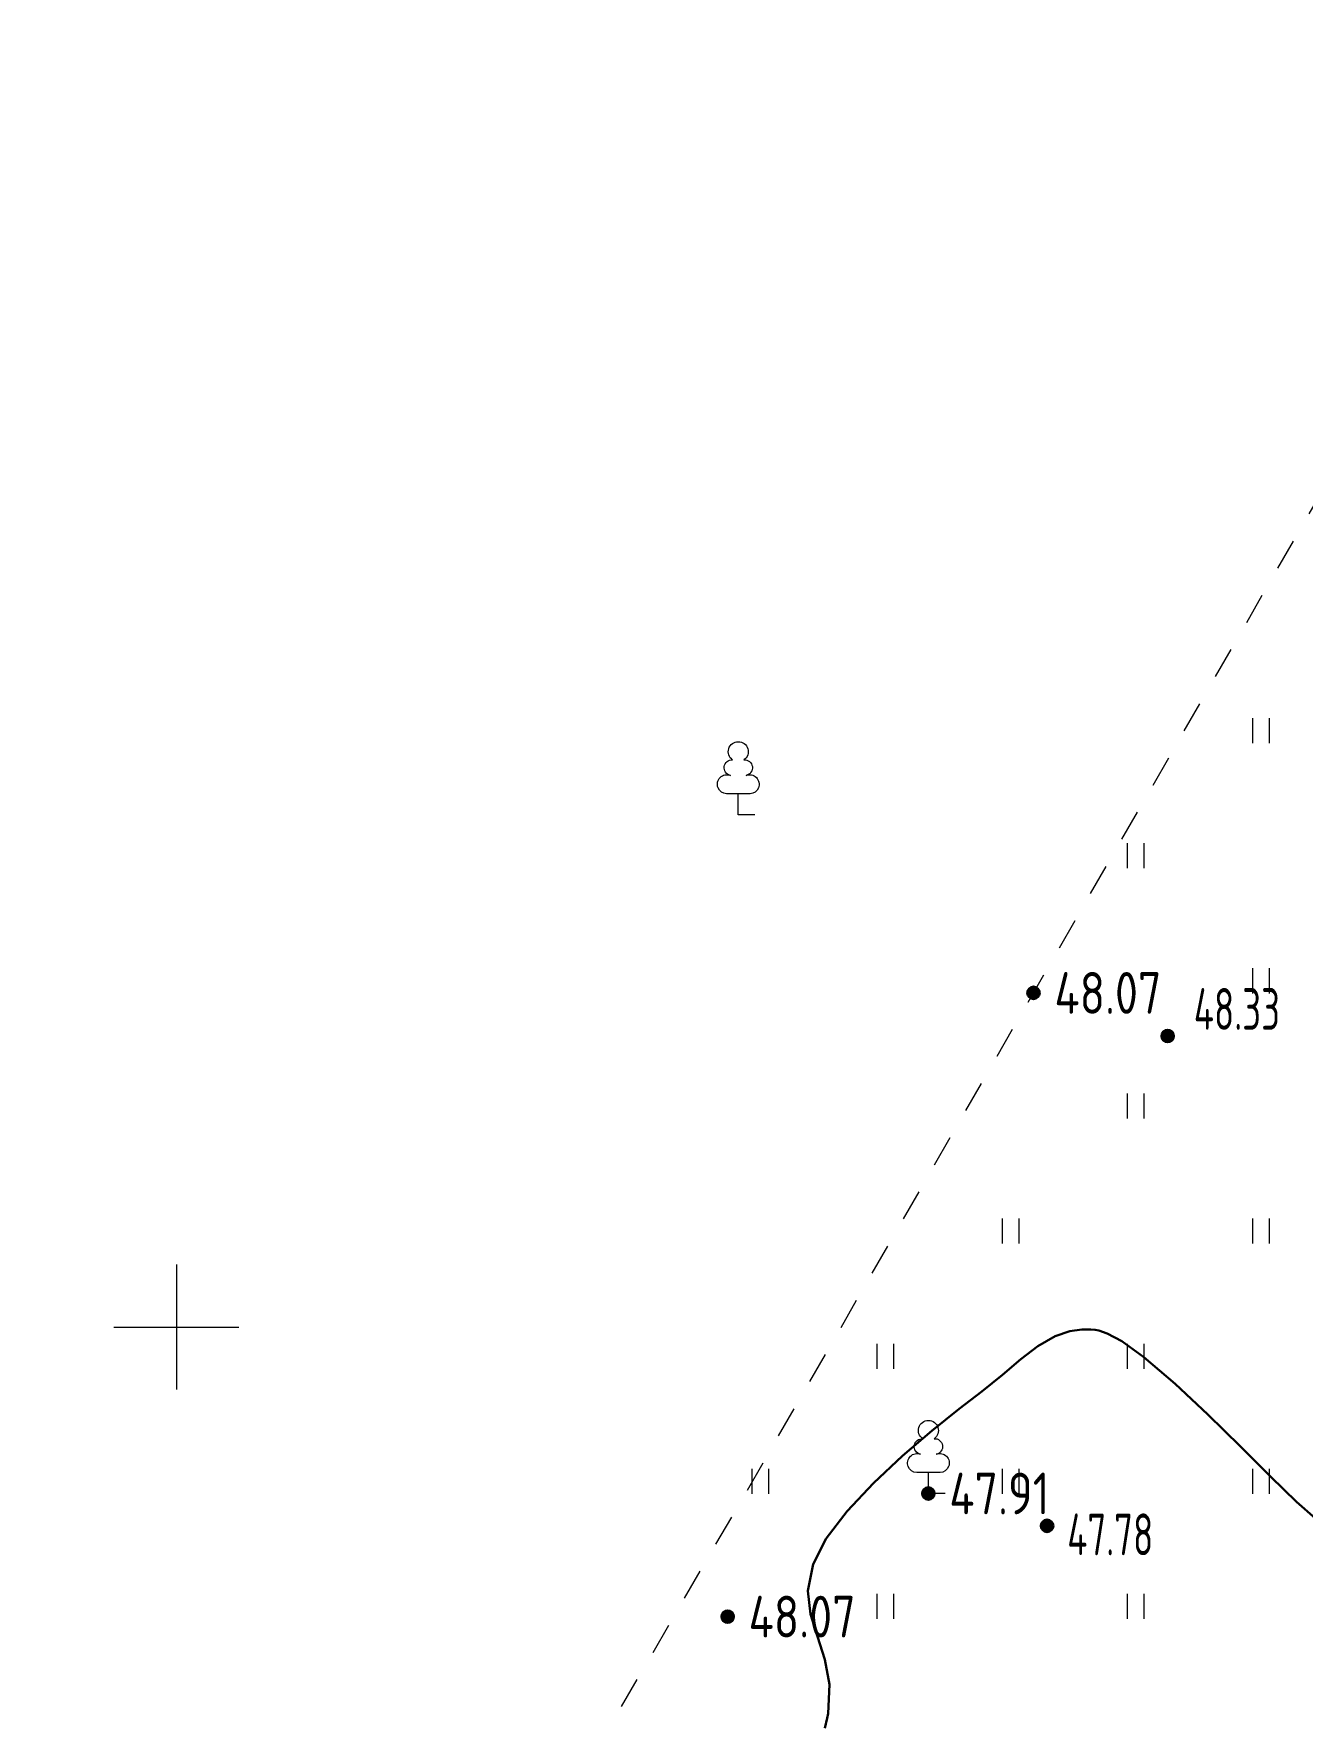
# Model space of a CAD drawing. Extents: x 1098675 to 1099684, y 381052 to 381453.
# Drawn here: x 1099146.58 to 1099176.99, y 381240.62 to 381281.01 of the extents above; entities that cross this region are included whole.
import ezdxf

# ---------------------------------------------------------------- set-up
doc = ezdxf.new("R2010")
doc.units = 0
doc.header["$MEASUREMENT"] = 0
doc.header["$PDMODE"] = 34
doc.header["$PDSIZE"] = -1
doc.linetypes.add('500_189_2', pattern=[3, 1.5, -1.5])
doc.layers.get('Defpoints').update_dxf_attribs({"color": 252, "linetype": 'CONTINUOUS'})
for name, color, linetype, lineweight in [('ГП_БЛАГОУСТРОЙСТВО_озеленение', 73, 'CONTINUOUS', 5), ('ГП_ТЕКСТ_размеры', 7, 'CONTINUOUS', 5), ('Съемка', 253, 'CONTINUOUS', 20)]:
    doc.layers.add(name, color=color, linetype=linetype, lineweight=lineweight)
doc.styles.add('TOPO_D431', font='GOST2304A.ttf')
doc.styles.add('ГОСТ', font='GOST2304A.ttf', dxfattribs={"height": 2.5})
doc.dimstyles.new('ISO-25', dxfattribs={"dimtxt": 1.5, "dimasz": 1.5, "dimexe": 1.25, "dimexo": 0, "dimtad": 1, "dimtxsty": 'TOPO_D431', "dimcen": 2.5, "dimazin": 0, "dimtfac": 1, "dimtmove": 0, "dimatfit": 3, "dimfxl": 1, "dimarcsym": 0})

# ---------------------------------------------------------------- blocks, each defined once
blk = doc.blocks.new('*D138')
at = {"layer": 'Defpoints', "color": 0, "linetype": 'Continuous', "lineweight": 60, "transparency": 16777216}
for p in [(1099225.198, 381294.533), (1099235.993, 381289.338), (1099170.317, 381180.507)]:
    blk.add_point(p, dxfattribs=at)
at = {"layer": 'ГП_ТЕКСТ_размеры', "color": 0, "linetype": 'Continuous', "lineweight": -2, "transparency": 16777216}
for p, q in [((1099225.198, 381294.533), (1099237.119, 381288.796)), ((1099181.761, 381176.663), (1099235.342, 381287.986)), ((1099170.317, 381180.507), (1099182.237, 381174.769))]:
    blk.add_line(p, q, dxfattribs=at)
at = {"layer": 'ГП_ТЕКСТ_размеры', "color": 0, "linetype": 'Continuous', "lineweight": 60, "transparency": 16777216}
for points in [[(1099235.117, 381288.095), (1099235.567, 381287.878), (1099235.993, 381289.338)], [(1099181.536, 381176.771), (1099181.987, 381176.554), (1099181.111, 381175.311)]]:
    blk.add_solid(points, dxfattribs=at)
at = {"layer": 'ГП_ТЕКСТ_размеры', "color": 0, "linetype": 'Continuous', "transparency": 16777216, "insert": (1099207.756, 381234.103), "char_height": 1.5, "attachment_point": 5, "rotation": 64.2981, "style": 'TOPO_D431'}
blk.add_mtext('126,55', dxfattribs=at)
blk = doc.blocks.new('*D195')
at = {"layer": 'Defpoints', "color": 0, "linetype": 'Continuous', "lineweight": 60, "transparency": 16777216}
for p in [(1099222.661, 381303.002), (1099161.626, 381172.542), (1099158.899, 381170.684), (1099158.183, 381169.199), (1099167.214, 381166.677)]:
    blk.add_point(p, dxfattribs=at)
at = {"layer": 'ГП_ТЕКСТ_размеры', "color": 0, "linetype": 'Continuous', "lineweight": -2, "transparency": 16777216}
blk.add_arc((1099158.899, 381170.684), 3.3, 0.5443, 37.9984, dxfattribs=at)
at = {"layer": 'ГП_ТЕКСТ_размеры', "color": 0, "linetype": 'Continuous', "lineweight": 60, "transparency": 16777216}
for points in [[(1099161.342, 381172.521), (1099161.656, 381172.91), (1099160.331, 381173.656)], [(1099162.442, 381170.66), (1099161.955, 381170.769), (1099161.871, 381169.251)]]:
    blk.add_solid(points, dxfattribs=at)
at = {"layer": 'ГП_ТЕКСТ_размеры', "color": 0, "linetype": 'Continuous', "lineweight": 30, "transparency": 16777216, "insert": (1099163.479, 381172.078), "char_height": 1.5, "attachment_point": 5, "rotation": 286.9261, "style": 'TOPO_D431'}
blk.add_mtext('90,00°', dxfattribs=at)
blk = doc.blocks.new('Съемка')
at = {"layer": 'Съемка', "linetype": 'Continuous', "lineweight": -2}
h = blk.add_hatch(color=8, dxfattribs=at)
h.dxf.hatch_style = 1
edge = h.paths.add_edge_path()
edge.add_arc((1099170.545, 381258.011), 0.15, 0, 360)
h = blk.add_hatch(color=8, dxfattribs=at)
h.dxf.hatch_style = 1
edge = h.paths.add_edge_path()
edge.add_arc((1099173.76, 381256.976), 0.15, 0, 360)
h = blk.add_hatch(color=8, dxfattribs=at)
h.dxf.hatch_style = 1
edge = h.paths.add_edge_path()
edge.add_arc((1099173.76, 381256.976), 0.15, 0, 360)
h = blk.add_hatch(color=8, dxfattribs=at)
h.dxf.hatch_style = 1
edge = h.paths.add_edge_path()
edge.add_arc((1099168.025, 381246.01), 0.15, 0, 360)
h = blk.add_hatch(color=8, dxfattribs=at)
h.dxf.hatch_style = 1
edge = h.paths.add_edge_path()
edge.add_arc((1099170.87, 381245.233), 0.15, 0, 360)
h = blk.add_hatch(color=8, dxfattribs=at)
h.dxf.hatch_style = 1
edge = h.paths.add_edge_path()
edge.add_arc((1099170.87, 381245.233), 0.15, 0, 360)
h = blk.add_hatch(color=8, dxfattribs=at)
h.dxf.hatch_style = 1
edge = h.paths.add_edge_path()
edge.add_arc((1099163.214, 381243.057), 0.15, 0, 360)
at = {"layer": 'Съемка', "color": 8, "linetype": '500_189_2', "ltscale": 0.5, "flags": 128}
blk.add_lwpolyline([(1099133.523, 381194.224), (1099163.643, 381246.014), (1099184.903, 381282.974), (1099200.658, 381312.814), (1099205.993, 381322.639), (1099197.616, 381357.65), (1099220.018, 381393.616), (1099240.176, 381427.353), (1099262.933, 381417.085)], dxfattribs=at)
at = {"layer": 'Съемка', "color": 8, "linetype": 'Continuous', "lineweight": 20}
for points in [[(1099175.8, 381264), (1099175.8, 381264.6)], [(1099176.2, 381264), (1099176.2, 381264.6)], [(1099172.8, 381261), (1099172.8, 381261.6)], [(1099173.2, 381261), (1099173.2, 381261.6)], [(1099175.8, 381258), (1099175.8, 381258.6)], [(1099176.2, 381258), (1099176.2, 381258.6)], [(1099172.8, 381255), (1099172.8, 381255.6)], [(1099173.2, 381255), (1099173.2, 381255.6)], [(1099169.8, 381252), (1099169.8, 381252.6)], [(1099170.2, 381252), (1099170.2, 381252.6)], [(1099175.8, 381252), (1099175.8, 381252.6)], [(1099176.2, 381252), (1099176.2, 381252.6)], [(1099166.8, 381249), (1099166.8, 381249.6)], [(1099167.2, 381249), (1099167.2, 381249.6)], [(1099172.8, 381249), (1099172.8, 381249.6)], [(1099173.2, 381249), (1099173.2, 381249.6)], [(1099163.8, 381246), (1099163.8, 381246.6)], [(1099164.2, 381246), (1099164.2, 381246.6)], [(1099169.8, 381246), (1099169.8, 381246.6)], [(1099170.2, 381246), (1099170.2, 381246.6)], [(1099175.8, 381246), (1099175.8, 381246.6)], [(1099176.2, 381246), (1099176.2, 381246.6)], [(1099166.8, 381243), (1099166.8, 381243.6)], [(1099167.2, 381243), (1099167.2, 381243.6)], [(1099172.8, 381243), (1099172.8, 381243.6)], [(1099173.2, 381243), (1099173.2, 381243.6)]]:
    blk.add_lwpolyline(points, dxfattribs=at)
for points in [[(1099163.868, 381262.284), (1099163.468, 381262.284), (1099163.468, 381262.784), (1099163.186, 381262.784, -1.178675), (1099163.279, 381263.226, -0.944856), (1099163.332, 381263.597, -3.216662), (1099163.604, 381263.597, -0.944856), (1099163.656, 381263.226, -1.178675), (1099163.749, 381262.784, 0), (1099163.468, 381262.784, 0.669612)], [(1099168.425, 381246.01), (1099168.025, 381246.01), (1099168.025, 381246.51), (1099167.744, 381246.51, -1.178675), (1099167.837, 381246.952, -0.944856), (1099167.889, 381247.323, -3.216662), (1099168.161, 381247.323, -0.944856), (1099168.214, 381246.952, -1.178675), (1099168.307, 381246.51, 0), (1099168.025, 381246.51, 0.669612)]]:
    blk.add_lwpolyline(points, format="xyb", dxfattribs=at)
at = {"layer": 'Съемка', "color": 8, "linetype": 'Continuous', "lineweight": 20, "flags": 128}
for points in [[(1099150, 381251.5), (1099150, 381248.5)], [(1099148.5, 381250), (1099151.5, 381250)]]:
    blk.add_lwpolyline(points, dxfattribs=at)
at = {"layer": 'Съемка', "color": 8, "lineweight": 30, "ltscale": 0.5, "flags": 128}
for points in [[(1099165.624, 381240.735), (1099165.602, 381240.62), (1099165.543, 381240.386)], [(1099177.304, 381245.412), (1099176.846, 381245.812), (1099176.231, 381246.412), (1099175.507, 381247.133), (1099174.725, 381247.902), (1099173.936, 381248.642), (1099173.19, 381249.277), (1099172.658, 381249.659), (1099172.313, 381249.846), (1099172.114, 381249.915), (1099172.026, 381249.93), (1099171.915, 381249.939), (1099171.705, 381249.94), (1099171.415, 381249.901), (1099171.061, 381249.783), (1099170.649, 381249.545), (1099170.242, 381249.228), (1099169.804, 381248.857), (1099169.304, 381248.455), (1099168.764, 381248.039), (1099168.111, 381247.514), (1099167.407, 381246.91), (1099166.71, 381246.258), (1099166.08, 381245.587), (1099165.576, 381244.928), (1099165.259, 381244.312), (1099165.139, 381243.678), (1099165.202, 381243.113), (1099165.364, 381242.578), (1099165.544, 381242.03), (1099165.658, 381241.429), (1099165.624, 381240.735)]]:
    blk.add_lwpolyline(points, dxfattribs=at)
at = {"layer": 'Съемка', "color": 8, "linetype": 'Continuous', "lineweight": -2}
for centre in [(1099170.545, 381258.011), (1099173.76, 381256.976), (1099173.76, 381256.976), (1099168.025, 381246.01), (1099170.87, 381245.233), (1099170.87, 381245.233), (1099163.214, 381243.057)]:
    blk.add_circle(centre, 0.15, dxfattribs=at)
at = {"layer": 'Съемка', "color": 8, "linetype": 'Continuous', "lineweight": 30, "style": 'ГОСТ'}
for s, p in [('48.07', (1099171.045, 381257.511)), ('47.91', (1099168.525, 381245.51)), ('48.07', (1099163.714, 381242.557))]:
    blk.add_text(s, height=1, dxfattribs=at).set_placement(p)
at = {"layer": 'Съемка', "color": 8, "lineweight": 30, "style": 'ГОСТ', "width": 0.8}
for s, p in [('48.33', (1099174.385, 381257.126)), ('47.78', (1099171.352, 381244.528))]:
    blk.add_text(s, height=1, dxfattribs=at).set_placement(p)

msp = doc.modelspace()

# ---------------------------------------------------------------- block references
at = {"layer": 'Съемка', "color": 6, "lineweight": 30}
msp.add_blockref('Съемка', (0, 0), dxfattribs=at)

# ---------------------------------------------------------------- next in the draw order: hatches: boundary and pattern name
at = {"layer": 'ГП_БЛАГОУСТРОЙСТВО_озеленение', "linetype": 'Continuous'}
h = msp.add_hatch(dxfattribs=at)
h.set_pattern_fill('ANSI38', color=256, scale=3)
h.set_pattern_definition([(45, (248.8861, -117.7873), (-0.26516504294, 0.26516504294), []), (135, (248.8861, -117.7873), (-0.79549512883, 0.26516504294), [0.9375, -0.5625])])
h.paths.add_polyline_path([(1099155.165, 381170.672), (1099156.839, 381169.866), (1099218.493, 381297.768), (1099216.33, 381298.81)])
edge = h.paths.add_edge_path()
edge.add_arc((1099183.797, 381173.929), 12, 153.9905, 228.9341, ccw=False)
edge.add_line((1099173.013, 381179.191), (1099228.835, 381292.782))
edge.add_line((1099228.835, 381292.782), (1099226.59, 381293.872))
edge.add_line((1099226.59, 381293.872), (1099171.657, 381179.832))
edge.add_arc((1099183.794, 381173.929), 13.497, 154.0632, 236.4795)
edge.add_arc((1099183.794, 381173.929), 13.497, 236.4788, 244.5481)
edge.add_arc((1099045.954, 381235.282), 151.138, 330.88404, 331.44895)
edge.add_arc((1099181.96, 381171.053), 8.64, 225.5905, 247.9209, ccw=False)
at = {"layer": 'ГП_БЛАГОУСТРОЙСТВО_озеленение', "linetype": 'Continuous', "lineweight": 5, "ltscale": 1.5, "true_color": 0xcd6928}
h = msp.add_hatch(dxfattribs=at)
h.set_pattern_fill('HONEY', color=32, scale=2.5)
h.set_pattern_definition([(0, (215.9848, -39.44447), (0.46875, 0.27063293868), [0.3125, -0.625]), (120, (215.9848, -39.44447), (-0.46875, 0.27063293868), [0.3125, -0.625]), (60, (215.9848, -39.44447), (1e-16, 0.541265877365), [-0.625, 0.3125])])
edge = h.paths.add_edge_path()
edge.add_arc((1099183.878, 381173.987), 15.089, 157.272, 241.0422)
edge.add_line((1099176.572, 381160.784), (1099177.287, 381160.415))
edge.add_line((1099177.287, 381160.415), (1099177.994, 381161.742))
edge.add_line((1099177.994, 381161.742), (1099176.905, 381162.384))
edge.add_arc((1099183.887, 381174.026), 13.575, 157, 239.0467, ccw=False)
edge.add_line((1099171.391, 381179.33), (1099226.567, 381293.836))
edge.add_line((1099226.567, 381293.836), (1099225.186, 381294.492))
edge.add_line((1099225.186, 381294.492), (1099169.96, 381179.817))

# ---------------------------------------------------------------- next in the draw order: dimensions: what is measured, and where the dimension line sits
at = {"layer": 'ГП_ТЕКСТ_размеры', "color": 7, "linetype": 'Continuous', "lineweight": 30}
dim = msp.add_angular_dim_2l(base=(1099161.626, 381172.542), line1=((1099222.661, 381303.002), (1099158.183, 381169.199)), line2=((1099167.214, 381166.677), (1099158.899, 381170.684)), dimstyle='ISO-25', dxfattribs=at)
dim.commit()
dim.dimension.update_dxf_attribs({"geometry": '*D195', "text_midpoint": (1099162.056, 381171.644), "dimtype": 162})
at = {"layer": 'ГП_ТЕКСТ_размеры', "color": 7, "linetype": 'Continuous'}
dim = msp.add_linear_dim(base=(1099235.993, 381289.338), p1=(1099170.317, 381180.507), p2=(1099225.198, 381294.533), angle=64.2981, dimstyle='ISO-25', dxfattribs=at)
dim.commit()
dim.dimension.update_dxf_attribs({"geometry": '*D138', "text_midpoint": (1099209.097, 381233.458), "dimtype": 161})

doc.saveas('drawing.dxf')
